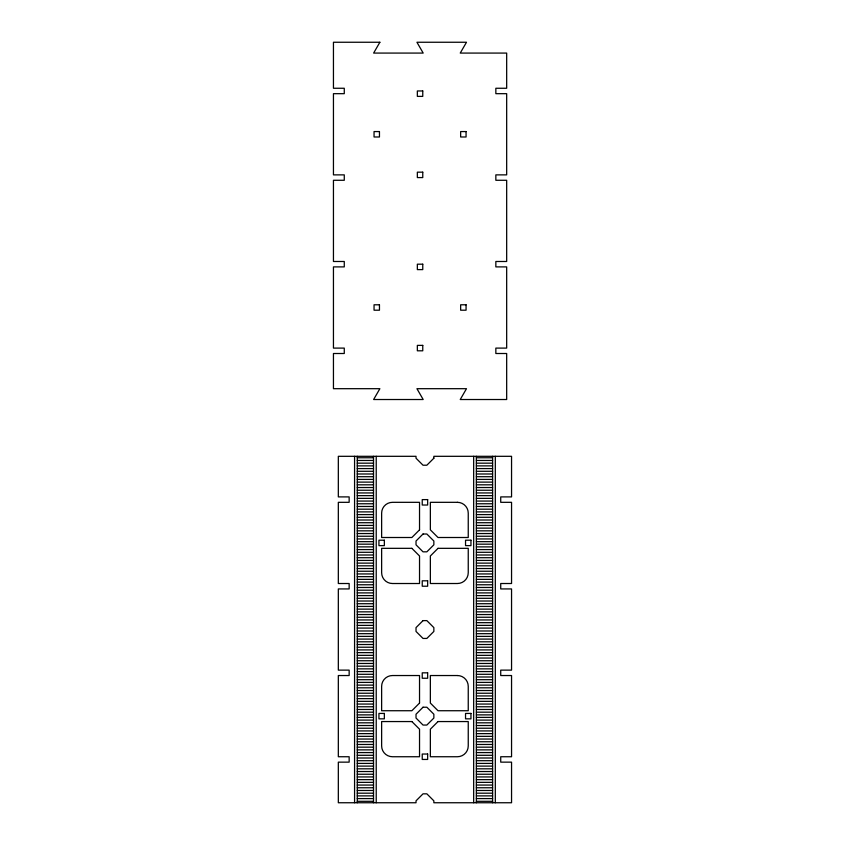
<?xml version="1.0" encoding="UTF-8"?>
<svg xmlns="http://www.w3.org/2000/svg" width="845" height="845" viewBox="0 0 845 845"><rect width="100%" height="100%" fill="white"/><g stroke="black" fill="none" stroke-linecap="round" stroke-linejoin="round"><path stroke-width="1.27" d="M357.277 457.758L373.522 457.758M476.369 457.758L492.603 457.758M357.277 460.462L373.522 460.462M476.369 460.462L492.603 460.462M357.277 463.166L373.522 463.166M476.369 463.166L492.603 463.166M357.277 465.88L373.522 465.88M476.369 465.88L492.603 465.88M357.277 468.584L373.522 468.584M476.369 468.584L492.603 468.584M357.277 471.288L373.522 471.288M476.369 471.288L492.603 471.288M357.277 473.992L373.522 473.992M476.369 473.992L492.603 473.992M357.277 476.707L373.522 476.707M476.369 476.707L492.603 476.707M357.277 479.411L373.522 479.411M476.369 479.411L492.603 479.411M357.277 482.115L373.522 482.115M476.369 482.115L492.603 482.115M357.277 484.819L373.522 484.819M476.369 484.819L492.603 484.819M357.277 487.533L373.522 487.533M476.369 487.533L492.603 487.533M357.277 490.237L373.522 490.237M476.369 490.237L492.603 490.237M357.277 492.941L373.522 492.941M476.369 492.941L492.603 492.941M357.277 495.645L373.522 495.645M476.369 495.645L492.603 495.645M357.277 498.36L373.522 498.36M476.369 498.36L492.603 498.36M357.277 501.064L373.522 501.064M476.369 501.064L492.603 501.064M357.277 503.768L373.522 503.768M476.369 503.768L492.603 503.768M357.277 506.472L373.522 506.472M476.369 506.472L492.603 506.472M357.277 509.186L373.522 509.186M476.369 509.186L492.603 509.186M357.277 511.89L373.522 511.89M476.369 511.89L492.603 511.89M357.277 514.594L373.522 514.594M476.369 514.594L492.603 514.594M357.277 517.298L373.522 517.298M476.369 517.298L492.603 517.298M357.277 520.013L373.522 520.013M476.369 520.013L492.603 520.013M357.277 522.717L373.522 522.717M476.369 522.717L492.603 522.717M357.277 525.421L373.522 525.421M476.369 525.421L492.603 525.421M357.277 528.125L373.522 528.125M476.369 528.125L492.603 528.125M357.277 530.84L373.522 530.84M476.369 530.84L492.603 530.84M357.277 533.544L373.522 533.544M476.369 533.544L492.603 533.544M357.277 536.248L373.522 536.248M476.369 536.248L492.603 536.248M357.277 538.952L373.522 538.952M476.369 538.952L492.603 538.952M357.277 541.666L373.522 541.666M476.369 541.666L492.603 541.666M357.277 544.169L373.522 544.169M476.369 544.169L492.603 544.169M357.277 546.884L373.522 546.884M476.369 546.884L492.603 546.884M357.277 549.588L373.522 549.588M476.369 549.588L492.603 549.588M357.277 552.292L373.522 552.292M476.369 552.292L492.603 552.292M357.277 554.996L373.522 554.996M476.369 554.996L492.603 554.996M357.277 557.711L373.522 557.711M476.369 557.711L492.603 557.711M357.277 560.415L373.522 560.415M476.369 560.415L492.603 560.415M357.277 563.119L373.522 563.119M476.369 563.119L492.603 563.119M357.277 565.823L373.522 565.823M476.369 565.823L492.603 565.823M357.277 568.537L373.522 568.537M476.369 568.537L492.603 568.537M357.277 571.241L373.522 571.241M476.369 571.241L492.603 571.241M357.277 573.945L373.522 573.945M476.369 573.945L492.603 573.945M357.277 576.649L373.522 576.649M476.369 576.649L492.603 576.649M357.277 579.364L373.522 579.364M476.369 579.364L492.603 579.364M357.277 582.068L373.522 582.068M476.369 582.068L492.603 582.068M357.277 584.772L373.522 584.772M476.369 584.772L492.603 584.772M357.277 587.476L373.522 587.476M476.369 587.476L492.603 587.476M357.277 590.19L373.522 590.19M476.369 590.19L492.603 590.19M357.277 592.894L373.522 592.894M476.369 592.894L492.603 592.894M357.277 595.598L373.522 595.598M476.369 595.598L492.603 595.598M357.277 598.302L373.522 598.302M476.369 598.302L492.603 598.302M357.277 601.017L373.522 601.017M476.369 601.017L492.603 601.017M357.277 603.721L373.522 603.721M476.369 603.721L492.603 603.721M357.277 606.425L373.522 606.425M476.369 606.425L492.603 606.425M357.277 609.129L373.522 609.129M476.369 609.129L492.603 609.129M357.277 611.843L373.522 611.843M476.369 611.843L492.603 611.843M357.277 614.547L373.522 614.547M476.369 614.547L492.603 614.547M357.277 617.251L373.522 617.251M476.369 617.251L492.603 617.251M357.277 619.955L373.522 619.955M476.369 619.955L492.603 619.955M357.277 622.67L373.522 622.67M476.369 622.67L492.603 622.67M357.277 625.374L373.522 625.374M476.369 625.374L492.603 625.374M357.277 628.078L373.522 628.078M476.369 628.078L492.603 628.078M357.277 630.983L373.522 630.983M476.369 630.983L492.603 630.983M357.277 633.687L373.522 633.687M476.369 633.687L492.603 633.687M357.277 636.391L373.522 636.391M476.369 636.391L492.603 636.391M357.277 639.095L373.522 639.095M476.369 639.095L492.603 639.095M357.277 641.809L373.522 641.809M476.369 641.809L492.603 641.809M357.277 644.513L373.522 644.513M476.369 644.513L492.603 644.513M357.277 647.217L373.522 647.217M476.369 647.217L492.603 647.217M357.277 649.921L373.522 649.921M476.369 649.921L492.603 649.921M357.277 652.636L373.522 652.636M476.369 652.636L492.603 652.636M357.277 655.34L373.522 655.34M476.369 655.34L492.603 655.34M357.277 658.044L373.522 658.044M476.369 658.044L492.603 658.044M357.277 660.748L373.522 660.748M476.369 660.748L492.603 660.748M357.277 663.462L373.522 663.462M476.369 663.462L492.603 663.462M357.277 666.166L373.522 666.166M476.369 666.166L492.603 666.166M357.277 668.87L373.522 668.87M476.369 668.87L492.603 668.87M357.277 671.574L373.522 671.574M476.369 671.574L492.603 671.574M357.277 674.289L373.522 674.289M476.369 674.289L492.603 674.289M357.277 676.993L373.522 676.993M476.369 676.993L492.603 676.993M357.277 679.697L373.522 679.697M476.369 679.697L492.603 679.697M357.277 682.401L373.522 682.401M476.369 682.401L492.603 682.401M357.277 685.115L373.522 685.115M476.369 685.115L492.603 685.115M357.277 687.819L373.522 687.819M476.369 687.819L492.603 687.819M357.277 690.523L373.522 690.523M476.369 690.523L492.603 690.523M357.277 693.227L373.522 693.227M476.369 693.227L492.603 693.227M357.277 695.942L373.522 695.942M476.369 695.942L492.603 695.942M357.277 698.646L373.522 698.646M476.369 698.646L492.603 698.646M357.277 701.35L373.522 701.35M476.369 701.35L492.603 701.35M357.277 704.054L373.522 704.054M476.369 704.054L492.603 704.054M357.277 706.769L373.522 706.769M476.369 706.769L492.603 706.769M357.277 709.473L373.522 709.473M476.369 709.473L492.603 709.473M357.277 712.177L373.522 712.177M476.369 712.177L492.603 712.177M357.277 714.881L373.522 714.881M476.369 714.881L492.603 714.881M357.277 717.394L373.522 717.394M476.369 717.394L492.603 717.394M357.277 720.098L373.522 720.098M476.369 720.098L492.603 720.098M357.277 722.813L373.522 722.813M476.369 722.813L492.603 722.813M357.277 725.517L373.522 725.517M476.369 725.517L492.603 725.517M357.277 728.221L373.522 728.221M476.369 728.221L492.603 728.221M357.277 730.925L373.522 730.925M476.369 730.925L492.603 730.925M357.277 733.64L373.522 733.64M476.369 733.64L492.603 733.64M357.277 736.344L373.522 736.344M476.369 736.344L492.603 736.344M357.277 739.048L373.522 739.048M476.369 739.048L492.603 739.048M357.277 741.752L373.522 741.752M476.369 741.752L492.603 741.752M357.277 744.466L373.522 744.466M476.369 744.466L492.603 744.466M357.277 747.17L373.522 747.17M476.369 747.17L492.603 747.17M357.277 749.874L373.522 749.874M476.369 749.874L492.603 749.874M357.277 752.578L373.522 752.578M476.369 752.578L492.603 752.578M357.277 755.293L373.522 755.293M476.369 755.293L492.603 755.293M357.277 757.997L373.522 757.997M476.369 757.997L492.603 757.997M357.277 760.701L373.522 760.701M476.369 760.701L492.603 760.701M357.277 763.405L373.522 763.405M476.369 763.405L492.603 763.405M357.277 766.109L373.522 766.109M476.369 766.109L492.603 766.109M357.277 768.823L373.522 768.823M476.369 768.823L492.603 768.823M357.277 771.527L373.522 771.527M476.369 771.527L492.603 771.527M357.277 774.231L373.522 774.231M476.369 774.231L492.603 774.231M357.277 776.935L373.522 776.935M476.369 776.935L492.603 776.935M357.277 779.65L373.522 779.65M476.369 779.65L492.603 779.65M357.277 782.354L373.522 782.354M476.369 782.354L492.603 782.354M357.277 785.058L373.522 785.058M476.369 785.058L492.603 785.058M357.277 787.762L373.522 787.762M476.369 787.762L492.603 787.762M357.277 790.476L373.522 790.476M476.369 790.476L492.603 790.476M357.277 793.18L373.522 793.18M476.369 793.18L492.603 793.18M357.277 795.884L373.522 795.884M476.369 795.884L492.603 795.884M357.277 798.588L373.522 798.588M476.369 798.588L492.603 798.588M357.277 801.303L373.522 801.303M476.369 801.303L492.603 801.303M495.318 456.311L495.318 802.75M492.603 456.311L492.603 802.75M476.369 456.311L476.369 802.75M473.665 456.311L473.665 802.75M376.226 456.311L376.226 802.75M373.522 456.311L373.522 802.75M357.277 456.311L357.277 802.75M354.573 456.311L354.573 802.75M379.88 42.25L373.627 53.077L423.187 53.077L416.934 42.25L466.493 42.25L460.24 53.077L506.673 53.077L506.673 88.26L495.846 88.26L495.846 93.679L506.673 93.679L506.673 174.873L495.846 174.873L495.846 180.281L506.673 180.281L506.673 261.485L495.846 261.485L495.846 266.893L506.673 266.893L506.673 348.098L495.846 348.098L495.846 353.506L506.673 353.506L506.673 399.516L460.24 399.516L466.493 388.689L416.934 388.689L423.187 399.516L373.627 399.516L379.88 388.689L333.448 388.689L333.448 353.506L344.274 353.506L344.274 348.098L333.448 348.098L333.448 266.893L344.274 266.893L344.274 261.485L333.448 261.485L333.448 180.281L344.274 180.281L344.274 174.873L333.448 174.873L333.448 93.679L344.274 93.679L344.274 88.26L333.448 88.26L333.448 42.25L379.88 42.25M433.855 458.222L426.852 465.215L423.028 465.215L416.025 458.222L416.025 456.311L338.327 456.311L338.327 496.902L349.154 496.902L349.154 502.321L338.327 502.321L338.327 583.515L349.154 583.515L349.154 588.933L338.327 588.933L338.327 670.127L349.154 670.127L349.154 675.535L338.327 675.535L338.327 756.74L349.154 756.74L349.154 762.148L338.327 762.148L338.327 802.75L416.025 802.75L416.025 800.838L423.028 793.835L426.852 793.835L433.855 800.838L433.855 802.75L511.552 802.75L511.552 762.148L500.726 762.148L500.726 756.74L511.552 756.74L511.552 675.535L500.726 675.535L500.726 670.127L511.552 670.127L511.552 588.933L500.726 588.933L500.726 583.515L511.552 583.515L511.552 502.321L500.726 502.321L500.726 496.902L511.552 496.902L511.552 456.311L433.855 456.311L433.855 458.222M419.532 529.847L411.874 537.504L381.634 537.504L381.634 513.147A10.827 10.827 0 0 1 392.46 502.321L419.532 502.321L419.532 529.847M423.028 534.008L416.025 541.001L416.025 544.835L423.028 551.827L426.852 551.827L433.855 544.835L433.855 541.001L426.852 534.008L423.028 534.008M438.016 548.331L430.358 555.989L430.358 583.515L457.42 583.515A10.827 10.827 0 0 0 468.246 572.688L468.246 548.331L438.016 548.331M423.028 620.621L416.025 627.613L416.025 631.447L423.028 638.44L426.852 638.44L433.855 631.447L433.855 627.613L426.852 620.621L423.028 620.621M419.532 703.072L411.874 710.729L381.634 710.729L381.634 686.362A10.827 10.827 0 0 1 392.46 675.535L419.532 675.535L419.532 703.072M423.028 707.223L416.025 714.226L416.025 718.049L423.028 725.052L426.852 725.052L433.855 718.049L433.855 714.226L426.852 707.223L423.028 707.223M438.016 721.556L430.358 729.203L430.358 756.74L457.42 756.74A10.827 10.827 0 0 0 468.246 745.913L468.246 721.556L438.016 721.556M422.764 90.964L417.345 90.964L417.345 96.383L422.764 96.383L422.764 90.964M379.458 131.566L374.05 131.566L374.05 136.985L379.458 136.985L379.458 131.566M466.07 131.566L460.652 131.566L460.652 136.985L466.07 136.985L466.07 131.566M422.764 172.169L417.345 172.169L417.345 177.577L422.764 177.577L422.764 172.169M422.764 264.189L417.345 264.189L417.345 269.608L422.764 269.608L422.764 264.189M379.458 304.791L374.05 304.791L374.05 310.2L379.458 310.2L379.458 304.791M466.07 304.791L460.652 304.791L460.652 310.2L466.07 310.2L466.07 304.791M422.764 345.383L417.345 345.383L417.345 350.802L422.764 350.802L422.764 345.383M427.654 499.617L422.236 499.617L422.236 505.025L427.654 505.025L427.654 499.617M457.42 502.321L430.358 502.321L430.358 529.847L438.016 537.504L468.246 537.504L468.246 513.147A10.827 10.827 0 0 0 457.42 502.321M384.348 540.208L378.93 540.208L378.93 545.627L384.348 545.627L384.348 540.208M470.95 540.208L465.542 540.208L465.542 545.627L470.95 545.627L470.95 540.208M411.874 548.331L381.634 548.331L381.634 572.688A10.827 10.827 0 0 0 392.46 583.515L419.532 583.515L419.532 555.989L411.874 548.331M427.654 580.811L422.236 580.811L422.236 586.219L427.654 586.219L427.654 580.811M427.654 672.831L422.236 672.831L422.236 678.25L427.654 678.25L427.654 672.831M457.42 675.535L430.358 675.535L430.358 703.072L438.016 710.729L468.246 710.729L468.246 686.362A10.827 10.827 0 0 0 457.42 675.535M384.348 713.433L378.93 713.433L378.93 718.841L384.348 718.841L384.348 713.433M470.95 713.433L465.542 713.433L465.542 718.841L470.95 718.841L470.95 713.433M411.874 721.556L381.634 721.556L381.634 745.913A10.827 10.827 0 0 0 392.46 756.74L419.532 756.74L419.532 729.203L411.874 721.556M427.654 754.036L422.236 754.036L422.236 759.444L427.654 759.444L427.654 754.036"/></g></svg>
